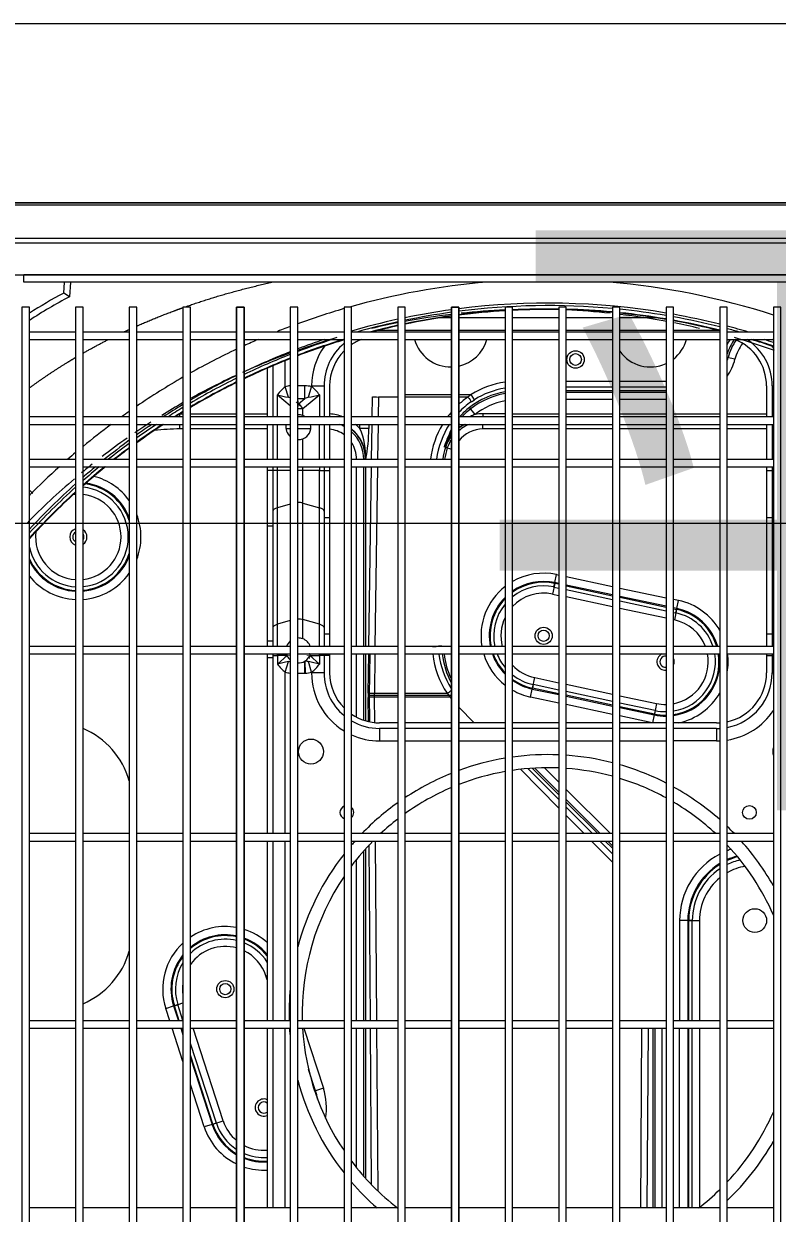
# Model space of a CAD drawing. Header units: millimetres. Extents: x 147592 to 201688, y -27981 to 8299.
# Drawn here: x 174690.2 to 174991.8, y -586.5 to -110 of the extents above; entities that cross this region are included whole.
import ezdxf

# ---------------------------------------------------------------- set-up
doc = ezdxf.new("R2010")
doc.units = ezdxf.units.MM
for name, color, linetype, lineweight in [('A-DETL-____-WIDE', 7, 'Continuous', 80), ('G-____-____-TEXT', 7, 'Continuous', 5), ('G-XREF-____-OTLN', 7, 'Continuous', 5), ('M-EQPM-____-OTLN', 7, 'Continuous', 5), ('S-FNDN-____-OTLN', 7, 'Continuous', 5)]:
    doc.layers.add(name, color=color, linetype=linetype, lineweight=lineweight)
doc.styles.add('黑体_2', font='', dxfattribs={"height": 200})
doc.styles.get('黑体_2').set_extended_font_data('SimHei')

# ---------------------------------------------------------------- blocks, each defined once
blk = doc.blocks.new('YXQH_AR_B9-20_rvt-1-二层给排水_消防平面图')
at = {"layer": 'G-____-____-TEXT', "color": 251, "true_color": 0x515151, "insert": (174866.51, -203.56), "char_height": 200, "width": 737.5525, "attachment_point": 1, "style": '黑体_2'}
blk.add_mtext('平台', dxfattribs=at)
blk = doc.blocks.new('YXQH_ST_B9-20_rvt-1-二层给排水_消防平面图')
at = {"layer": 'S-FNDN-____-OTLN', "color": 251, "lineweight": 18, "true_color": 0x515151}
for p, q in [((176200.01, -110), (174400.01, -110)), ((174400.01, -310), (176200.01, -310))]:
    blk.add_line(p, q, dxfattribs=at)
blk = doc.blocks.new('RUXYQ18BA - top_dwg-V211-二层给排水_消防平面图')
at = {"layer": 'A-DETL-____-WIDE'}
for start, end in [(204.4793, 206.0117), (333.9883, 335.5207)]:
    blk.add_arc((393.47, 75.87), 5, start, end, dxfattribs=at)
blk.add_ellipse((393.47, 172.76), major_axis=(1.75, 2.12), ratio=0.536964, start_param=0.993968, end_param=1.11397, dxfattribs=at)
at = {"layer": 'G-XREF-____-OTLN'}
for p, q in [((693.35, 223.41), (283.51, 223.41)), ((304.25, 203.41), (285.76, 203.41)), ((285.76, 200.42), (304.25, 200.42)), ((325.75, 203.41), (307.25, 203.41)), ((307.25, 200.42), (325.75, 200.42)), ((347.24, 203.41), (328.74, 203.41)), ((328.74, 200.42), (347.24, 200.42)), ((368.73, 203.41), (350.24, 203.41)), ((350.24, 200.42), (368.73, 200.42)), ((390.22, 203.41), (371.73, 203.41)), ((371.73, 200.42), (390.22, 200.42)), ((411.71, 203.41), (393.22, 203.41)), ((393.22, 200.42), (411.71, 200.42)), ((433.2, 203.41), (414.71, 203.41)), ((414.71, 200.42), (433.2, 200.42)), ((433.2, 204.07), (425.96, 204.07)), ((454.69, 204.07), (436.2, 204.07)), ((454.69, 203.41), (436.2, 203.41)), ((436.2, 200.42), (454.69, 200.42)), ((476.19, 204.07), (457.69, 204.07)), ((476.19, 203.41), (457.69, 203.41)), ((457.69, 200.42), (476.19, 200.42)), ((497.68, 204.07), (479.18, 204.07)), ((497.68, 203.41), (479.18, 203.41)), ((479.18, 200.42), (497.68, 200.42)), ((519.17, 204.07), (500.68, 204.07)), ((519.17, 203.41), (500.68, 203.41)), ((500.68, 200.42), (519.17, 200.42)), ((540.66, 204.07), (522.17, 204.07)), ((540.66, 203.41), (522.17, 203.41)), ((522.17, 200.42), (540.66, 200.42)), ((560.9, 204.07), (543.66, 204.07)), ((562.15, 203.41), (543.66, 203.41)), ((543.66, 200.42), (562.15, 200.42)), ((583.64, 203.41), (565.15, 203.41)), ((565.15, 200.42), (583.64, 200.42)), ((380.97, 188.93), (380.97, 169.43)), ((383.22, 189.9), (383.22, 169.43)), ((403.71, 181.83), (403.71, 169.43)), ((405.96, 181.83), (405.96, 169.43)), ((580.89, 181.83), (580.89, 169.43)), ((583.14, 181.83), (583.14, 169.43)), ((519.17, 179.22), (500.68, 179.22)), ((540.66, 179.22), (522.17, 179.22)), ((304.25, 169.43), (285.76, 169.43)), ((325.75, 169.43), (307.25, 169.43)), ((347.24, 169.43), (328.74, 169.43)), ((368.73, 169.43), (350.24, 169.43)), ((390.22, 169.43), (371.73, 169.43)), ((411.71, 169.43), (393.22, 169.43)), ((433.2, 169.43), (414.71, 169.43)), ((454.69, 169.43), (436.2, 169.43)), ((476.19, 169.43), (457.69, 169.43)), ((497.68, 169.43), (479.18, 169.43)), ((519.17, 169.43), (500.68, 169.43)), ((540.66, 169.43), (522.17, 169.43)), ((562.15, 169.43), (543.66, 169.43)), ((583.64, 169.43), (565.15, 169.43)), ((285.76, 166.43), (304.25, 166.43)), ((307.25, 166.43), (325.75, 166.43)), ((328.74, 166.43), (347.24, 166.43)), ((350.24, 166.43), (368.73, 166.43)), ((371.73, 166.43), (390.22, 166.43)), ((380.97, 166.43), (380.97, 152.43)), ((383.22, 166.43), (383.22, 152.43)), ((393.22, 166.43), (411.71, 166.43)), ((403.71, 166.43), (403.71, 152.43)), ((405.96, 166.43), (405.96, 152.43)), ((414.71, 166.43), (433.2, 166.43)), ((436.2, 166.43), (454.69, 166.43)), ((457.69, 166.43), (476.19, 166.43)), ((479.18, 166.43), (497.68, 166.43)), ((500.68, 166.43), (519.17, 166.43)), ((522.17, 166.43), (540.66, 166.43)), ((543.66, 166.43), (562.15, 166.43)), ((565.15, 166.43), (583.64, 166.43)), ((580.89, 166.43), (580.89, 152.43)), ((583.14, 166.43), (583.14, 152.43)), ((304.25, 152.43), (285.76, 152.43)), ((285.76, 149.44), (304.25, 149.44)), ((325.75, 152.43), (307.25, 152.43)), ((307.25, 149.44), (325.75, 149.44)), ((347.24, 152.43), (328.74, 152.43)), ((328.74, 149.44), (347.24, 149.44)), ((368.73, 152.43), (350.24, 152.43)), ((350.24, 149.44), (368.73, 149.44)), ((390.22, 152.43), (371.73, 152.43)), ((371.73, 149.44), (390.22, 149.44)), ((411.71, 152.43), (393.22, 152.43)), ((393.22, 149.44), (411.71, 149.44)), ((433.2, 152.43), (414.71, 152.43)), ((414.71, 149.44), (433.2, 149.44)), ((419.59, 152.43), (419.59, 152.44)), ((419.59, 77.46), (419.59, 149.44)), ((454.69, 152.43), (436.2, 152.43)), ((436.2, 149.44), (454.69, 149.44)), ((476.19, 152.43), (457.69, 152.43)), ((457.69, 149.44), (476.19, 149.44)), ((497.68, 152.43), (479.18, 152.43)), ((479.18, 149.44), (497.68, 149.44)), ((519.17, 152.43), (500.68, 152.43)), ((500.68, 149.44), (519.17, 149.44)), ((540.66, 152.43), (522.17, 152.43)), ((522.17, 149.44), (540.66, 149.44)), ((562.15, 152.43), (543.66, 152.43)), ((543.66, 149.44), (562.15, 149.44)), ((583.64, 152.43), (565.15, 152.43)), ((565.15, 149.44), (583.64, 149.44)), ((495.78, 101.29), (497.68, 100.89)), ((500.68, 100.25), (519.17, 96.32)), ((522.17, 95.69), (540.66, 91.75)), ((543.66, 91.12), (544.59, 90.92)), ((304.25, 77.46), (285.76, 77.46)), ((325.75, 77.46), (307.25, 77.46)), ((347.24, 77.46), (328.74, 77.46)), ((368.73, 77.46), (350.24, 77.46)), ((390.22, 77.46), (371.73, 77.46)), ((411.71, 77.46), (393.22, 77.46)), ((433.2, 77.46), (414.71, 77.46)), ((454.69, 77.46), (436.2, 77.46)), ((476.19, 77.46), (457.69, 77.46)), ((497.68, 77.46), (479.18, 77.46)), ((519.17, 77.46), (500.68, 77.46)), ((540.66, 77.46), (522.17, 77.46)), ((562.15, 77.46), (543.66, 77.46)), ((583.64, 77.46), (565.15, 77.46)), ((285.76, 74.47), (304.25, 74.47)), ((307.25, 74.47), (325.75, 74.47)), ((328.74, 74.47), (347.24, 74.47)), ((350.24, 74.47), (368.73, 74.47)), ((371.73, 74.47), (390.22, 74.47)), ((393.22, 74.47), (411.71, 74.47)), ((414.71, 74.47), (433.2, 74.47)), ((419.59, 47.92), (419.59, 74.47)), ((421.93, 57.93), (422.16, 74.47)), ((436.2, 74.47), (454.69, 74.47)), ((457.69, 74.47), (476.19, 74.47)), ((479.18, 74.47), (497.68, 74.47)), ((500.68, 74.47), (519.17, 74.47)), ((522.17, 74.47), (540.66, 74.47)), ((543.66, 74.47), (562.15, 74.47)), ((565.15, 74.47), (583.64, 74.47)), ((497.68, 60.01), (487.47, 62.18)), ((436.2, 57.93), (454.69, 57.93)), ((519.17, 55.45), (500.68, 59.38)), ((536.28, 51.81), (522.17, 54.81)), ((433.2, 46.88), (425.96, 46.88)), ((433.2, 44.63), (425.96, 44.63)), ((454.69, 46.88), (436.2, 46.88)), ((454.69, 44.63), (436.2, 44.63)), ((476.19, 46.88), (457.69, 46.88)), ((476.19, 44.63), (457.69, 44.63)), ((497.68, 46.88), (479.18, 46.88)), ((497.68, 44.63), (479.18, 44.63)), ((519.17, 46.88), (500.68, 46.88)), ((519.17, 44.63), (500.68, 44.63)), ((540.66, 46.88), (522.17, 46.88)), ((540.66, 44.63), (522.17, 44.63)), ((560.9, 46.88), (543.66, 46.88)), ((560.9, 44.63), (543.66, 44.63)), ((488.08, 28.74), (497.68, 19.14)), ((500.68, 16.14), (514.32, 2.49)), ((304.25, 2.49), (285.76, 2.49)), ((325.75, 2.49), (307.25, 2.49)), ((347.24, 2.49), (328.74, 2.49)), ((368.73, 2.49), (350.24, 2.49)), ((390.22, 2.49), (371.73, 2.49)), ((411.71, 2.49), (393.22, 2.49)), ((433.2, 2.49), (414.71, 2.49)), ((454.69, 2.49), (436.2, 2.49)), ((476.19, 2.49), (457.69, 2.49)), ((497.68, 2.49), (479.18, 2.49)), ((519.17, 2.49), (500.68, 2.49)), ((540.66, 2.49), (522.17, 2.49)), ((562.15, 2.49), (543.66, 2.49)), ((583.64, 2.49), (565.15, 2.49)), ((285.76, -0.5), (304.25, -0.5)), ((307.25, -0.5), (325.75, -0.5)), ((328.74, -0.5), (347.24, -0.5)), ((350.24, -0.5), (368.73, -0.5)), ((371.73, -0.5), (390.22, -0.5)), ((380.97, -0.5), (380.97, -72.48)), ((383.22, -0.5), (383.22, -72.48)), ((393.22, -0.5), (411.71, -0.5)), ((414.71, -0.5), (433.2, -0.5)), ((419.59, -72.48), (419.59, -4.44)), ((436.2, -0.5), (454.69, -0.5)), ((457.69, -0.5), (476.19, -0.5)), ((479.18, -0.5), (497.68, -0.5)), ((500.68, -0.5), (519.17, -0.5)), ((517.32, -0.5), (519.17, -2.35)), ((522.17, -0.5), (540.66, -0.5)), ((543.66, -0.5), (562.15, -0.5)), ((565.15, -0.5), (583.64, -0.5)), ((551.16, -72.48), (551.16, -32.33)), ((347.24, -72.31), (345.18, -65.97)), ((304.25, -72.48), (285.76, -72.48)), ((285.76, -75.47), (304.25, -75.47)), ((325.75, -72.48), (307.25, -72.48)), ((307.25, -75.47), (325.75, -75.47)), ((347.24, -72.48), (328.74, -72.48)), ((328.74, -75.47), (347.24, -75.47)), ((368.73, -72.48), (350.24, -72.48)), ((350.24, -75.47), (368.73, -75.47)), ((390.22, -72.48), (371.73, -72.48)), ((371.73, -75.47), (390.22, -75.47)), ((380.97, -75.47), (380.97, -147.45)), ((383.22, -75.47), (383.22, -147.45)), ((411.71, -72.48), (393.22, -72.48)), ((393.22, -75.47), (411.71, -75.47)), ((433.2, -72.48), (414.71, -72.48)), ((414.71, -75.47), (433.2, -75.47)), ((419.59, -134.71), (419.59, -75.47)), ((454.69, -72.48), (436.2, -72.48)), ((436.2, -75.47), (454.69, -75.47)), ((476.19, -72.48), (457.69, -72.48)), ((457.69, -75.47), (476.19, -75.47)), ((497.68, -72.48), (479.18, -72.48)), ((479.18, -75.47), (497.68, -75.47)), ((519.17, -72.48), (500.68, -72.48)), ((500.68, -75.47), (519.17, -75.47)), ((540.66, -72.48), (522.17, -72.48)), ((522.17, -75.47), (540.66, -75.47)), ((536.16, -75.47), (536.16, -147.45)), ((562.15, -72.48), (543.66, -72.48)), ((543.66, -75.47), (562.15, -75.47)), ((551.16, -147.45), (551.16, -75.47)), ((583.64, -72.48), (565.15, -72.48)), ((565.15, -75.47), (583.64, -75.47)), ((360.6, -113.43), (350.24, -81.54)), ((304.25, -147.45), (285.76, -147.45)), ((325.75, -147.45), (307.25, -147.45)), ((347.24, -147.45), (328.74, -147.45)), ((368.73, -147.45), (350.24, -147.45)), ((390.22, -147.45), (371.73, -147.45)), ((411.71, -147.45), (393.22, -147.45)), ((433.2, -147.45), (414.71, -147.45)), ((454.69, -147.45), (436.2, -147.45)), ((476.19, -147.45), (457.69, -147.45)), ((497.68, -147.45), (479.18, -147.45)), ((519.17, -147.45), (500.68, -147.45)), ((540.66, -147.45), (522.17, -147.45)), ((562.15, -147.45), (543.66, -147.45)), ((583.64, -147.45), (565.15, -147.45))]:
    blk.add_line(p, q, dxfattribs=at)
at = {"layer": 'G-XREF-____-OTLN', "color": 251, "true_color": 0x666666}
for p, q in [((454.69, 209.07), (450.04, 209.07)), ((476.19, 209.07), (457.69, 209.07)), ((497.68, 209.07), (479.18, 209.07)), ((519.17, 209.07), (500.68, 209.07)), ((536.91, 209.07), (522.17, 209.07)), ((425.96, 204.21), (425.96, 204.07)), ((560.9, 204.23), (560.9, 204.07)), ((583.64, 200.27), (583.21, 200.42)), ((500.68, 183.81), (519.17, 183.81)), ((519.17, 181.4), (500.68, 181.4)), ((522.17, 183.81), (540.66, 183.81)), ((540.66, 181.4), (522.17, 181.4)), ((583.14, 181.83), (583.64, 181.83)), ((393.22, 176.77), (395.98, 176.77)), ((423, 169.43), (423.11, 177.52)), ((436.2, 178.37), (454.69, 178.37)), ((454.69, 177.39), (436.2, 177.39)), ((457.69, 178.37), (462.62, 178.37)), ((500.68, 179.95), (519.17, 179.95)), ((519.17, 176.38), (500.68, 176.38)), ((522.17, 179.95), (540.66, 179.95)), ((540.66, 176.38), (522.17, 176.38)), ((395.22, 170.01), (395.22, 172.76)), ((464.19, 170.41), (462, 173.24)), ((350.24, 170.69), (368.73, 170.69)), ((371.73, 170.69), (380.97, 170.69)), ((479.18, 170.69), (497.68, 170.69)), ((500.68, 170.69), (519.17, 170.69)), ((522.17, 170.69), (540.66, 170.69)), ((543.66, 170.69), (562.15, 170.69)), ((565.15, 170.69), (580.89, 170.69)), ((368.73, 164.59), (350.24, 164.59)), ((380.97, 164.59), (371.73, 164.59)), ((385.04, 152.43), (385.04, 166.43)), ((390.22, 164.59), (388.53, 164.59)), ((398.41, 164.59), (393.22, 164.59)), ((401.9, 152.43), (401.9, 166.43)), ((422.76, 152.43), (422.95, 166.43)), ((425.37, 166.43), (425.17, 152.43)), ((497.68, 164.59), (479.18, 164.59)), ((519.17, 164.59), (500.68, 164.59)), ((540.66, 164.59), (522.17, 164.59)), ((562.15, 164.59), (543.66, 164.59)), ((580.89, 164.59), (565.15, 164.59)), ((395.22, 152.43), (395.22, 160.65)), ((453.05, 156.99), (451.78, 157.39)), ((416.76, 77.46), (416.76, 149.44)), ((420.33, 149.44), (420.33, 77.46)), ((421.7, 77.46), (422.71, 149.44)), ((425.13, 149.44), (424.12, 77.46)), ((401.9, 86.34), (401.9, 133.04)), ((405.96, 129.06), (403.71, 129.06)), ((583.14, 129.06), (580.89, 129.06)), ((383.22, 125.63), (380.97, 125.63)), ((500.68, 105.45), (519.17, 101.51)), ((519.17, 98.15), (500.68, 102.08)), ((500.68, 101.73), (519.17, 97.8)), ((522.17, 100.88), (540.66, 96.95)), ((519.17, 93.37), (500.68, 97.3)), ((540.66, 93.58), (522.17, 97.51)), ((522.17, 97.16), (540.66, 93.23)), ((540.66, 88.8), (522.17, 92.73)), ((385.04, 77.46), (385.04, 86.34)), ((395.22, 80.55), (395.22, 88.23)), ((405.96, 82.37), (403.71, 82.37)), ((583.14, 82.37), (580.89, 82.37)), ((380.97, 79.77), (383.22, 79.77)), ((383.22, 72.91), (380.97, 72.91)), ((416.76, 49.12), (416.76, 74.47)), ((420.33, 74.47), (420.33, 47.69)), ((421.44, 58.83), (421.66, 74.47)), ((393.22, 66.8), (395.98, 66.8)), ((583.14, 66.87), (583.64, 66.87)), ((500.68, 62.33), (519.17, 58.4)), ((519.17, 53.97), (500.68, 57.9)), ((500.68, 57.55), (519.17, 53.62)), ((421.5, 47.38), (421.44, 57.09)), ((463.88, 46.88), (457.69, 53.13)), ((519.17, 50.25), (500.68, 54.18)), ((535.04, 46.88), (522.17, 49.62)), ((436.2, 39.63), (454.69, 39.63)), ((457.69, 39.63), (476.19, 39.63)), ((479.18, 39.63), (497.68, 39.63)), ((500.68, 39.63), (519.17, 39.63)), ((522.17, 39.63), (540.66, 39.63)), ((497.68, 18.1), (487.1, 28.68)), ((491.96, 28.88), (497.68, 23.15)), ((497.68, 12.76), (482.33, 28.26)), ((485.37, 28.56), (497.68, 16.13)), ((500.68, 20.16), (518.34, 2.49)), ((513.28, 2.49), (500.68, 15.1)), ((500.68, 13.1), (511.18, 2.49)), ((507.84, 2.49), (500.68, 9.73)), ((388.22, -72.48), (388.22, -0.5)), ((420.33, -3.61), (420.33, -72.48)), ((422.31, -72.48), (421.83, -1.98)), ((424.24, -0.5), (424.73, -72.48)), ((519.17, -8.94), (510.81, -0.5)), ((514.15, -0.5), (519.17, -5.57)), ((519.17, -3.39), (516.28, -0.5)), ((416.76, -72.48), (416.76, -7.8)), ((549.37, -32.33), (549.37, -72.48)), ((347.24, -88.75), (342.92, -75.47)), ((346.38, -75.47), (347.24, -78.1)), ((347.24, -76.98), (346.75, -75.47)), ((350.24, -72.2), (350.32, -72.48)), ((388.22, -147.45), (388.22, -75.47)), ((416.76, -131.34), (416.76, -75.47)), ((420.33, -75.47), (420.33, -135.53)), ((422.75, -138.13), (422.33, -75.47)), ((424.75, -75.47), (425.19, -140.55)), ((530.52, -147.45), (531.01, -75.47)), ((533.42, -75.47), (532.94, -147.45)), ((535.43, -147.45), (535.43, -75.47)), ((539, -75.47), (539, -147.45)), ((546.08, -147.45), (546.08, -75.47)), ((549.37, -75.47), (549.37, -147.45)), ((549.71, -147.45), (549.71, -75.47)), ((554.04, -75.47), (554.04, -147.17)), ((400.32, -100.52), (397.56, -92)), ((400, -100.63), (399.51, -99.12))]:
    blk.add_line(p, q, dxfattribs=at)
at = {"layer": 'G-XREF-____-OTLN', "flags": 128}
for points in [[(183.55, 255.19), (243.11, 255.19), (262.78, 255.19), (267.56, 255.19), (1319.06, 255.19), (1323.84, 255.19), (1343.51, 255.19), (1403.06, 255.19)], [(302.27, 223.41), (301.77, 217.51), (299.48, 219.03), (299.86, 223.41)], [(380.97, 149.44), (380.97, 147.91), (380.97, 125.63), (380.97, 79.77), (380.97, 77.46)], [(383.22, 149.44), (383.22, 147.91), (383.22, 125.63), (383.22, 79.77), (383.22, 77.46)], [(403.71, 149.44), (403.71, 147.91), (403.71, 129.06), (403.71, 82.37), (403.71, 77.46)], [(405.96, 149.44), (405.96, 147.91), (405.96, 129.06), (405.96, 82.37), (405.96, 77.46)], [(580.89, 149.44), (580.89, 147.91), (580.89, 129.06), (580.89, 82.37), (580.89, 77.46)], [(583.14, 149.44), (583.14, 147.91), (583.14, 129.06), (583.14, 82.37), (583.14, 77.46)], [(380.97, 74.47), (380.97, 72.91), (380.97, 2.49)], [(383.22, 74.47), (383.22, 72.91), (383.22, 2.49)], [(396.1, 71.62), (395.98, 71.55), (396.34, 71.78)], [(403.71, 74.47), (403.71, 73.8), (403.71, 66.87)], [(405.96, 74.47), (405.96, 73.8), (405.96, 66.87)], [(580.89, 74.47), (580.89, 73.8), (580.89, 66.87)], [(583.14, 74.47), (583.14, 73.8), (583.14, 66.87)], [(422, 47.28), (421.93, 57.93), (433.2, 57.93)]]:
    blk.add_lwpolyline(points, dxfattribs=at)
at = {"layer": 'G-XREF-____-OTLN', "color": 251, "true_color": 0x666666, "flags": 128}
for points in [[(267.56, 241.08), (1319.06, 241.08), (1319.06, 254.32), (1319.06, 255.19)], [(1319.06, 241.08), (1319.06, 238.96), (267.56, 238.96), (267.56, 241.08), (267.56, 254.32), (1319.06, 254.32)], [(283.51, 223.41), (283.51, 226.41), (693.35, 226.41), (693.35, 223.41)], [(389.46, 177.29), (388.22, 181.54), (388.22, 191.98)], [(568.24, 192.5), (565.15, 193.29), (565.49, 193.21)], [(393.22, 174.91), (393.47, 174.7), (395.98, 176.77), (395.98, 181.9), (393.22, 181.9)], [(397.48, 177.29), (398.72, 181.54), (398.72, 181.83), (403.71, 181.83)], [(385.04, 169.43), (385.04, 178.27), (390.22, 174)], [(393.22, 172.76), (395.22, 172.76), (401.9, 178.27), (401.9, 169.43)], [(433.2, 177.39), (425.52, 177.39), (425.41, 169.43)], [(462.69, 175.53), (463.9, 176.32), (462.62, 178.37), (461.33, 177.39), (457.69, 177.39)], [(346.04, 169.43), (346.04, 170.69), (347.24, 170.69)], [(476.19, 170.69), (467.34, 170.69), (467.34, 169.43)], [(347.24, 164.59), (346.04, 164.59), (346.04, 166.43)], [(421.67, 166.43), (421.67, 164.73), (418.09, 164.73), (418.09, 166.43)], [(476.19, 164.59), (467.34, 164.59), (467.34, 166.43)], [(452.35, 157.21), (452.25, 157.24), (454.69, 156.46)], [(390.22, 134.51), (385.04, 133.04), (385.04, 147.91), (383.22, 147.91), (380.97, 147.91)], [(390.22, 147.91), (385.04, 147.91), (385.04, 149.44)], [(401.9, 149.44), (401.9, 147.91), (395.22, 147.91), (393.22, 147.91)], [(401.9, 77.46), (401.9, 86.34), (395.22, 88.23), (395.22, 134.93), (395.22, 147.91), (395.22, 149.44)], [(395.22, 134.93), (401.9, 133.04), (401.9, 147.91), (403.71, 147.91), (405.96, 147.91)], [(416.76, 152.43), (416.76, 152.44), (420.33, 152.44)], [(420.33, 152.44), (420.44, 152.44), (419.59, 152.44)], [(580.89, 147.91), (583.14, 147.91), (583.64, 147.91)], [(390.22, 87.81), (385.04, 86.34), (385.04, 133.04)], [(495.78, 101.29), (496.15, 103.04), (496.84, 106.26), (497.68, 106.08)], [(497.68, 102.37), (496.08, 102.7), (495.18, 98.47), (497.68, 97.94)], [(497.68, 102.72), (496.15, 103.04), (496.08, 102.7)], [(544.59, 90.92), (544.96, 92.67), (545.65, 95.89), (543.66, 96.31)], [(544.89, 92.33), (544.96, 92.67), (543.66, 92.95)], [(543.66, 92.59), (544.89, 92.33), (543.99, 88.1), (543.66, 88.17)], [(450.91, 77.6), (449.53, 77.6), (451.64, 77.6)], [(383.22, 73.8), (385.04, 73.8), (385.04, 70.43), (388.92, 73.8), (385.04, 73.8), (385.04, 74.47)], [(405.96, 73.8), (403.71, 73.8), (401.9, 73.8), (401.9, 70.43), (398.02, 73.8), (401.9, 73.8), (401.9, 74.47)], [(424.08, 74.47), (423.86, 58.7), (433.2, 58.7)], [(580.89, 73.8), (583.14, 73.8), (583.64, 73.8)], [(388.22, 2.49), (388.22, 67.16), (389.46, 71.41)], [(403.71, 66.87), (398.72, 66.87), (398.72, 67.16), (397.48, 71.41)], [(487.47, 62.18), (487.17, 60.77), (488.07, 65.01), (497.68, 62.96)], [(436.2, 58.7), (452.98, 58.7), (454.21, 57.15), (436.2, 57.15)], [(497.68, 54.82), (486.41, 57.22), (487.1, 60.43), (497.68, 58.18)], [(497.68, 58.54), (487.17, 60.77), (487.1, 60.43)], [(522.17, 57.76), (536.88, 54.63), (535.98, 50.4), (522.17, 53.33)], [(433.2, 57.15), (423.85, 57.15), (423.92, 46.98)], [(522.17, 52.98), (535.9, 50.06), (535.98, 50.4)], [(536.28, 51.81), (535.9, 50.06), (535.22, 46.84)], [(425.96, 44.63), (425.96, 39.63), (433.2, 39.63)], [(560.9, 44.63), (560.9, 39.63), (543.66, 39.63)], [(549.71, -72.48), (549.71, -32.33), (549.37, -32.33), (546.08, -32.33), (546.08, -72.48)], [(551.16, -32.33), (549.71, -32.33), (554.04, -32.33), (554.04, -72.48)], [(380.97, -56.09), (380.46, -54.51), (380.97, -54.34)], [(341.95, -72.48), (340.35, -67.54), (343.48, -66.52), (345.41, -72.48)], [(345.77, -72.48), (343.8, -66.42), (343.48, -66.52)], [(345.18, -65.97), (343.8, -66.42), (347.24, -65.3)], [(360.6, -113.43), (359.22, -113.87), (363.34, -112.53), (351.3, -75.47)], [(395.65, -75.47), (403.45, -99.5), (400.32, -100.52), (399.99, -100.63)], [(358.89, -113.98), (359.22, -113.87), (350.24, -86.21)], [(350.24, -87.33), (358.89, -113.98), (355.77, -115), (350.24, -97.98)]]:
    blk.add_lwpolyline(points, dxfattribs=at)
at = {"layer": 'G-XREF-____-OTLN', "flags": 128}
for points in [[(282.76, -361.36), (285.76, -361.36), (285.76, 213.41), (282.76, 213.41)], [(304.25, -361.36), (307.25, -361.36), (307.25, 213.41), (304.25, 213.41)], [(325.75, -361.36), (328.74, -361.36), (328.74, 213.41), (325.75, 213.41)], [(347.24, -361.36), (350.24, -361.36), (350.24, 213.41), (347.24, 213.41)], [(368.73, 213.41), (371.73, 213.41), (371.73, -361.36), (368.73, -361.36)], [(390.22, -361.36), (393.22, -361.36), (393.22, 213.41), (390.22, 213.41)], [(411.71, -361.36), (414.71, -361.36), (414.71, 213.41), (411.71, 213.41)], [(433.2, -361.36), (436.2, -361.36), (436.2, 213.41), (433.2, 213.41)], [(454.69, 213.41), (457.69, 213.41), (457.69, -361.36), (454.69, -361.36)], [(476.19, -361.36), (479.18, -361.36), (479.18, 213.41), (476.19, 213.41)], [(500.68, -361.36), (500.68, 213.41), (497.68, 213.41), (497.68, -361.36)], [(522.17, -361.36), (522.17, 213.41), (519.17, 213.41), (519.17, -361.36)], [(543.66, -361.36), (543.66, 213.41), (540.66, 213.41), (540.66, -361.36)], [(565.15, -361.36), (565.15, 213.41), (562.15, 213.41), (562.15, -361.36)], [(586.64, -361.36), (586.64, 213.41), (583.64, 213.41), (583.64, -361.36)]]:
    blk.add_lwpolyline(points, close=True, dxfattribs=at)
at = {"layer": 'G-XREF-____-OTLN', "color": 251, "true_color": 0x666666, "flags": 128}
blk.add_lwpolyline([(396.18, 66.8), (395.98, 66.8), (395.98, 71.55)], close=True, dxfattribs=at)
at = {"layer": 'G-XREF-____-OTLN'}
for centre, radius in [((504.42, 192.42), 3.5), ((504.42, 192.42), 3.5), ((504.42, 192.42), 2.35), ((491.63, 81.74), 2.25), ((398.47, 35.38), 5), ((574.01, 11), 2.75), ((576.15, -32.33), 4.75), ((576.15, -32.33), 4.75), ((364.19, -59.79), 2.25)]:
    blk.add_circle(centre, radius, dxfattribs=at)
at = {"layer": 'G-XREF-____-OTLN', "color": 251, "true_color": 0x666666}
for centre in [(491.63, 81.74), (364.19, -59.79)]:
    blk.add_circle(centre, 3.45, dxfattribs=at)
at = {"layer": 'G-XREF-____-OTLN'}
for centre, radius, start, end in [((493.47, -68.44), 292.88, 94.8137, 105.7736), ((493.47, -68.44), 292.88, 72.0691, 85.1863), ((385.02, 58.12), 182.23, 117.9932, 123.001), ((385.02, 58.24), 179.72, 117.5957, 123.5234), ((493.47, -68.44), 292.88, 106.2101, 110.0171), ((493.47, -68.44), 281.09, 97.9298, 101.7563), ((493.47, -68.44), 280.89, 97.9355, 101.7648), ((493.47, -68.44), 281.09, 93.526, 97.3131), ((493.47, -68.44), 280.89, 93.5285, 97.3183), ((493.47, -68.44), 281.09, 89.143, 92.9138), ((493.47, -68.44), 280.89, 89.1424, 92.9158), ((493.47, -68.44), 281.09, 84.755, 88.5316), ((493.47, -68.44), 280.89, 84.7513, 88.5306), ((493.47, -68.44), 281.09, 80.3358, 84.1409), ((493.47, -68.44), 280.89, 80.3289, 84.1367), ((493.47, -68.44), 292.88, 110.6428, 111.842), ((493.47, -68.44), 281.09, 102.3814, 104.723), ((493.47, -68.44), 280.89, 102.3903, 104.567), ((493.47, -68.44), 281.09, 75.8577, 79.7152), ((493.47, -68.44), 280.89, 75.8474, 79.7078), ((493.47, -68.44), 292.88, 113.3682, 114.5621), ((493.47, -68.44), 281.09, 106.9623, 110.8956), ((493.47, -68.44), 280.89, 106.9228, 110.9111), ((425.96, 181.83), 19.99, 111.5893, 124.2289), ((425.96, 181.83), 22.24, 90, 91.5463), ((454.44, 204.42), 14.99, 195.4783, 270.955), ((454.44, 204.42), 14.99, 195.4783, 270.955), ((454.44, 204.42), 14.99, 282.5133, 344.5217), ((454.44, 204.42), 14.99, 282.5133, 344.5217), ((534.41, 204.42), 14.99, 308.0731, 344.5217), ((534.41, 204.42), 14.99, 308.0731, 344.5217), ((560.9, 181.83), 22.24, 88.1957, 90), ((586.14, 187.87), 21.33, 143.9877, 165.5225), ((560.9, 181.83), 19.99, 0, 68.4107), ((560.9, 181.83), 22.24, 360, 56.7009), ((493.47, -68.44), 280.89, 71.2755, 73.172), ((493.47, -68.44), 281.09, 71.2893, 73.0377), ((493.47, -68.44), 292.88, 115.2088, 119.2787), ((425.96, 181.83), 22.24, 129.8253, 180), ((425.96, 181.83), 19.99, 135.4387, 180), ((534.41, 204.42), 14.99, 215.2475, 294.6243), ((534.41, 204.42), 14.99, 215.2475, 294.6243), ((493.47, -68.44), 281.09, 111.5513, 115.666), ((493.47, -68.44), 280.89, 111.5674, 115.6856), ((547.43, 197.87), 18.65, 341.8306, 345.5225), ((493.47, -68.44), 292.88, 119.9535, 124.2245), ((493.47, -68.44), 281.09, 116.3461, 120.636), ((493.47, -68.44), 280.89, 116.3663, 120.6601), ((481.63, 147.89), 31.33, 100.0077, 136.5654), ((493.47, -68.44), 292.88, 124.9371, 125.6913), ((493.47, -68.44), 281.09, 121.3491, 122.1933), ((493.47, -68.44), 280.89, 121.3739, 122.1285), ((393.47, 165.33), 5, 69.5077, 92.8738), ((393.47, 165.33), 5, 55.0229, 69.5077), ((493.47, -68.44), 292.88, 126.6849, 129.4806), ((493.47, -68.44), 280.89, 123.261, 125.906), ((493.47, -68.44), 281.09, 123.323, 125.8765), ((393.47, 165.33), 5, 167.3273, 229.4584), ((393.47, 165.33), 5, 290.4923, 12.6727), ((404.6, 152.44), 14.99, 61.6846, 68.9277), ((404.6, 152.44), 14.99, 0, 47.5983), ((481.63, 147.89), 31.33, 149.2952, 162.3421), ((467.34, 152.44), 16.33, 140.7476, 162.3421), ((467.34, 152.44), 14.99, 111.0723, 130.0555), ((393.47, 165.33), 5, 267.0825, 290.4923), ((467.34, 152.44), 14.99, 147.5148, 162.3421), ((493.47, -68.44), 292.88, 130.2448, 131.0487), ((493.47, -68.44), 281.09, 126.6345, 128.2053), ((493.47, -68.44), 280.89, 126.6649, 128.1534), ((481.63, 147.89), 29.99, 162.3421, 171.2824), ((493.47, -68.44), 292.88, 131.9342, 135.1695), ((493.47, -68.44), 280.89, 129.133, 131.5268), ((493.47, -68.44), 281.09, 129.1831, 131.4907), ((493.47, -68.44), 281.09, 132.312, 137.6426), ((493.47, -68.44), 280.89, 132.3491, 137.6873), ((305.34, 121.33), 19.99, 0, 84.5028), ((305.34, 121.34), 2.25, 118.8782, 241.1218), ((305.34, 121.34), 2.25, 0, 31.7465), ((305.34, 121.34), 2.25, 328.2535, 0), ((305.34, 121.33), 19.99, 275.4972, 0), ((305.34, 121.33), 19.99, 191.7055, 266.8928), ((491.63, 81.74), 19.99, 78, 128.4851), ((491.63, 81.74), 19.99, 140.5619, 192.3421), ((540.43, 71.36), 19.99, 17.7687, 78), ((393.47, 75.87), 5, 130.5598, 161.0524), ((393.47, 75.87), 5, 69.5077, 92.9056), ((393.47, 75.87), 5, 18.8502, 69.5077), ((393.47, 75.87), 5, 196.4559, 204.4793), ((393.47, 75.87), 5, 204.4793, 206.0117), ((393.47, 75.87), 5, 206.0117, 229.4338), ((393.47, 75.87), 5, 267.0933, 300.1251), ((393.47, 75.87), 5, 305.0171, 333.9883), ((393.47, 75.87), 5, 333.9883, 335.5207), ((393.47, 75.87), 5, 335.5207, 343.4442), ((481.63, 77.6), 29.99, 185.9942, 206.0766), ((491.63, 81.74), 19.99, 201.3306, 219.4381), ((540.44, 71.37), 2.25, 84.2779, 275.7221), ((540.43, 71.36), 19.99, 279.285, 8.927), ((425.96, 66.87), 22.24, 180, 230.1747), ((425.96, 66.87), 19.99, 180, 224.5613), ((560.9, 66.87), 22.24, 281.0118, 0), ((560.9, 66.87), 19.99, 282.2689, 0), ((491.63, 81.74), 19.99, 231.5149, 258), ((425.96, 66.87), 19.99, 235.7711, 270), ((425.96, 66.87), 22.24, 239.6276, 270), ((540.43, 71.36), 19.99, 258, 270.65), ((560.9, 66.87), 19.99, 270, 273.5833), ((560.9, 66.87), 22.24, 270, 273.2206), ((588.39, 35.38), 5, 161.8051, 198.1949), ((493.43, -69.57), 98.46, 87.5271, 98.3182), ((493.43, -69.57), 98.46, 74.8456, 85.779), ((493.43, -69.57), 98.46, 100.086, 111.2811), ((493.43, -69.57), 98.46, 61.3345, 73.0296), ((493.43, -69.57), 98.46, 113.1663, 125.5363), ((493.43, -69.57), 98.46, 47.05, 59.326), ((412.85, 11), 2.75, 114.4867, 245.5133), ((412.85, 11), 2.75, 0, 47.435), ((412.85, 11), 2.75, 312.565, 0), ((493.43, -69.57), 98.46, 127.7107, 132.95), ((493.43, -69.57), 98.46, 135.4532, 143.0817), ((493.43, -69.57), 98.46, 23.617, 43.2454), ((576.15, -32.33), 24.99, 103.5547, 116.1039), ((576.15, -32.33), 24.99, 124.0558, 180), ((493.43, -69.57), 98.46, 146.0935, 181.6889), ((364.19, -59.79), 19.99, 76.8786, 134.2656), ((364.19, -59.79), 19.99, 32.9111, 67.8511), ((364.19, -59.79), 19.99, 147.9933, 198), ((493.43, -69.57), 98.46, 183.4358, 213.9065), ((379.61, -107.24), 2.25, 52.7375, 307.2625), ((493.43, -69.57), 98.46, 316.7546, 336.383), ((379.61, -107.25), 19.99, 198, 237.0261), ((379.61, -107.25), 19.99, 246.7804, 273.9131), ((493.43, -69.57), 98.46, 216.9183, 232.2692), ((493.43, -69.57), 98.46, 307.7308, 314.2643), ((574.01, -150.15), 2.75, 79.8641, 100.1359)]:
    blk.add_arc(centre, radius, start, end, dxfattribs=at)
at = {"layer": 'G-XREF-____-OTLN', "color": 251, "true_color": 0x666666}
for centre, radius, start, end in [((493.47, -68.44), 283.44, 80.4168, 97.2521), ((493.47, -68.44), 283.44, 97.8636, 101.6574), ((493.47, -68.44), 282.44, 97.8916, 101.6992), ((493.47, -68.44), 282.44, 84.7802, 97.2779), ((493.47, -68.44), 282.44, 80.3826, 84.169), ((493.47, -68.44), 283.44, 75.9775, 79.8014), ((493.47, -68.44), 283.44, 102.277, 106.1339), ((493.47, -68.44), 282.44, 102.3212, 105.7333), ((493.47, -68.44), 282.44, 75.9268, 79.765), ((493.47, -68.44), 283.44, 73.5647, 75.3518), ((493.47, -68.44), 283.44, 108.4573, 110.7142), ((493.47, -68.44), 282.44, 107.8398, 110.7908), ((493.47, -68.44), 282.44, 74.2667, 75.2988), ((586.14, 187.87), 22.07, 145.3621, 162.0492), ((586.14, 187.87), 23.51, 147.7649, 153.2213), ((493.47, -68.44), 282.44, 71.3822, 72.1602), ((493.47, -68.44), 283.44, 111.3637, 115.4377), ((425.96, 181.83), 27.24, 144.1774, 180), ((586.14, 187.87), 18.49, 143.3883, 165.5225), ((560.9, 181.83), 27.24, 33.3985, 35.9246), ((493.47, -68.44), 282.44, 111.443, 115.5342), ((547.43, 197.87), 21.49, 325.5548, 345.5225), ((493.47, -68.44), 283.44, 116.1109, 120.3548), ((493.47, -68.44), 282.44, 116.2103, 120.4736), ((396.96, 169.83), 14.61, 126.7634, 144.7135), ((389.97, 169.83), 14.61, 35.2865, 53.2366), ((481.63, 147.89), 35.92, 98.7166, 121.9533), ((442.63, 427.54), 255.84, 256.9915, 258.005), ((344.31, 427.54), 255.84, 281.995, 283.0085), ((481.63, 147.89), 32.06, 99.7761, 127.7577), ((481.63, 147.89), 33.51, 99.3499, 121.9533), ((493.47, -68.44), 283.44, 121.0599, 122.9408), ((493.47, -68.44), 282.44, 121.1821, 122.6266), ((481.63, 148.39), 33.1, 124.9181, 136.4931), ((478.2, 152.4), 26.4, 127.8643, 139.6339), ((481.63, 147.89), 28.49, 101.0165, 127.7577), ((404.6, 152.44), 18.25, 68.5796, 85.7129), ((471.55, 151.75), 20.07, 111.5401, 117.3761), ((467.34, 152.44), 18.25, 90, 99.9613), ((493.47, -68.44), 283.44, 124.0394, 125.5334), ((493.47, -68.44), 282.44, 123.7381, 125.6783), ((346.04, 77.47), 87.13, 90, 96.7771), ((404.6, 152.44), 12.16, 54.1927, 83.5559), ((404.6, 152.44), 15.84, 0, 50.3249), ((404.6, 152.44), 15.73, 0, 49.9966), ((404.6, 152.44), 18.25, 42.3168, 50.0509), ((392.13, 153.41), 28.33, 358.0352, 23.5451), ((354.56, 165.24), 67.11, 349.001, 359.5582), ((481.63, 148.39), 33.1, 146.8575, 172.9569), ((478.2, 152.4), 26.4, 153.7808, 169.4295), ((471.55, 151.75), 20.07, 147.4294, 164.1064), ((471.55, 151.75), 20.07, 132.1958, 134.4716), ((467.34, 152.44), 15.73, 117.1832, 127.8413), ((467.34, 152.44), 15.84, 117.9372, 127.5373), ((467.34, 152.44), 12.16, 90, 142.5392), ((493.47, -68.44), 283.44, 126.2818, 128.8054), ((493.47, -68.44), 282.44, 126.4308, 128.5526), ((404.6, 152.44), 12.16, 0, 33.7207), ((467.34, 152.44), 15.84, 142.9998, 162.3421), ((467.34, 152.44), 15.73, 143.527, 162.3421), ((481.63, 147.89), 30.72, 162.3421, 171.4924), ((493.47, -68.44), 283.44, 129.7628, 131.0715), ((493.47, -68.44), 282.44, 129.5185, 131.2485), ((305.34, 121.33), 25.07, 35.5104, 75.5393), ((493.47, -68.44), 283.44, 131.8806, 137.1237), ((493.47, -68.44), 282.44, 132.0627, 137.3425), ((305.34, 121.33), 17.11, 93.6319, 96.6497), ((305.34, 121.33), 17.11, 0, 83.5719), ((305.34, 121.33), 21.43, 17.8082, 82.5906), ((305.34, 121.33), 21.78, 20.4546, 81.7941), ((305.34, 121.33), 25.07, 360, 20.993), ((305.34, 121.34), 3.45, 108.3588, 251.6412), ((305.34, 121.34), 3.45, 0, 56.3169), ((305.34, 121.33), 17.11, 172.852, 266.3681), ((305.34, 121.34), 3.45, 303.6831, 0), ((305.34, 121.33), 17.11, 276.4281, 0), ((305.34, 121.33), 25.07, 339.007, 0), ((305.34, 121.33), 21.43, 275.1261, 342.1918), ((305.34, 121.33), 21.43, 204.0356, 267.1022), ((305.34, 121.33), 21.78, 206.0028, 267.1483), ((305.34, 121.33), 21.78, 275.0444, 339.5454), ((305.34, 121.33), 25.07, 218.6622, 267.5227), ((305.34, 121.33), 25.07, 274.3811, 324.4896), ((491.63, 81.74), 25.07, 78, 119.752), ((491.63, 81.74), 25.07, 128.0145, 189.8139), ((491.63, 81.74), 21.78, 78, 124.8336), ((491.63, 81.74), 21.43, 78, 125.4803), ((491.63, 81.74), 21.78, 135.1434, 191.3143), ((491.63, 81.74), 21.43, 136.0814, 191.4996), ((491.63, 81.74), 17.11, 78, 136.6593), ((540.43, 71.36), 25.07, 29.9708, 78), ((540.43, 71.36), 21.43, 16.537, 78), ((540.43, 71.36), 21.78, 16.2667, 78), ((491.63, 81.74), 17.11, 154.5004, 194.4659), ((540.43, 71.36), 17.11, 20.8949, 78), ((481.64, 78.08), 32.11, 186.485, 212.891), ((481.63, 77.6), 30.72, 185.8504, 208.7493), ((491.63, 81.74), 25.07, 196.8617, 231.9855), ((491.63, 81.74), 21.78, 199.5039, 224.8566), ((491.63, 81.74), 21.43, 199.832, 223.9186), ((540.44, 71.37), 3.45, 116.0632, 273.7283), ((540.43, 71.36), 17.11, 280.8688, 10.4485), ((540.43, 71.36), 21.43, 278.655, 8.3217), ((540.44, 71.37), 3.45, 0, 20.838), ((540.43, 71.36), 21.78, 4.354, 8.1885), ((540.43, 71.36), 25.07, 350.3651, 7.1081), ((442.63, -178.85), 255.84, 101.995, 103.0085), ((396.96, 78.87), 14.61, 215.2865, 233.2366), ((344.31, -178.85), 255.84, 76.9915, 78.005), ((389.97, 78.87), 14.61, 306.7634, 324.7135), ((425.96, 66.87), 27.24, 180, 238.4706), ((491.63, 81.74), 17.11, 223.3407, 258), ((540.44, 71.37), 3.45, 339.162, 0), ((540.43, 71.36), 21.78, 278.5164, 355.646), ((491.63, 81.74), 21.43, 234.5197, 258), ((491.63, 81.74), 21.78, 235.1664, 258), ((491.63, 81.74), 25.07, 240.248, 258), ((540.43, 71.36), 25.07, 282.4235, 330.0292), ((481.63, 77.43), 34.11, 216.4831, 217.8375), ((540.43, 71.36), 17.11, 258, 270.7597), ((540.43, 71.36), 21.78, 258, 270.5966), ((540.43, 71.36), 21.43, 258, 270.6063), ((560.9, 66.87), 27.24, 278.9727, 326.6015), ((294.22, 14.49), 32.83, 16.1681, 66.6032), ((425.96, 66.87), 27.24, 245.6164, 270), ((560.9, 66.87), 27.24, 270, 272.6292), ((493.43, -69.57), 103.71, 87.6523, 97.8945), ((493.43, -69.57), 103.71, 75.6294, 85.9929), ((493.43, -69.57), 103.71, 99.5707, 110.1561), ((493.43, -69.57), 103.71, 62.9079, 73.9123), ((493.43, -69.57), 103.71, 111.9313, 123.4911), ((493.43, -69.57), 103.71, 48.4977, 61.0309), ((493.43, -69.57), 103.71, 125.5014, 135.98), ((493.43, -69.57), 103.71, 44.02, 46.2458), ((493.43, -69.57), 103.71, 138.2413, 139.3793), ((576.15, -32.33), 30.07, 108.3373, 111.4496), ((493.43, -69.57), 103.71, 29.5554, 41.7587), ((493.43, -69.57), 103.71, 141.9945, 165.0753), ((576.15, -32.33), 30.07, 117.7371, 180), ((576.15, -32.33), 26.78, 121.506, 180), ((576.15, -32.33), 26.78, 105.3833, 114.2428), ((576.15, -32.33), 26.43, 105.0434, 114.5812), ((576.15, -32.33), 26.43, 121.9672, 180), ((576.15, -32.33), 22.1, 100.1464, 119.8307), ((576.15, -32.33), 22.1, 129.2795, 180), ((364.19, -59.79), 25.07, 79.5704, 123.8205), ((364.19, -59.79), 21.78, 77.9733, 129.8406), ((364.19, -59.79), 25.07, 47.9753, 72.5039), ((364.19, -59.79), 25.07, 132.5479, 198), ((364.19, -59.79), 21.43, 77.776, 130.6173), ((364.19, -59.79), 17.11, 74.6147, 144.6592), ((364.19, -59.79), 21.78, 39.596, 69.7543), ((364.19, -59.79), 21.43, 38.4634, 69.4125), ((294.22, -35.49), 32.83, 293.3968, 343.8319), ((364.19, -59.79), 21.78, 141.1082, 198), ((364.19, -59.79), 21.43, 142.2703, 198), ((364.19, -59.79), 17.11, 18, 63.8571), ((364.19, -59.79), 17.11, 172.3193, 187.6807), ((493.43, -69.57), 103.71, 174.3727, 181.6034), ((493.43, -69.57), 103.71, 183.2617, 185.6273), ((493.43, -69.57), 103.71, 194.9247, 218.0055), ((379.61, -107.25), 25.07, 350.324, 18), ((379.61, -107.24), 3.45, 66.7421, 293.2579), ((379.61, -107.25), 21.78, 9.0209, 18), ((379.61, -107.25), 21.78, 198, 240.0296), ((379.61, -107.25), 21.43, 198, 239.4944), ((379.61, -107.25), 17.11, 198, 230.501), ((379.61, -107.25), 25.07, 198, 244.278), ((379.61, -107.25), 17.11, 242.5637, 274.5745), ((493.43, -69.57), 103.71, 313.7542, 330.4446), ((379.61, -107.25), 21.43, 248.425, 273.6493), ((379.61, -107.25), 21.78, 248.7847, 273.5912), ((379.61, -107.25), 25.07, 251.676, 273.1195), ((493.43, -69.57), 103.71, 220.6207, 228.6661)]:
    blk.add_arc(centre, radius, start, end, dxfattribs=at)
for centre, major_axis, ratio, start_param, end_param in [((399.52, 167.76), (-14.36, 11.85), 0.536964, 5.763687, 5.933046), ((387.41, 167.76), (14.36, 11.85), 0.536964, 0.350139, 0.576828), ((399.52, 167.76), (-11.36, 9.37), 0.186691, 5.809057, 5.933046), ((387.41, 167.76), (11.36, 9.37), 0.186691, 0.350139, 0.576828), ((425.52, 177.52), (-2.5, 0.04), 0.052331, 0.262167, 1.571531), ((481.63, 148.26), (0, 35.51), 0.999901, 0.608792, 0.739858), ((461.33, 177.52), (-1.43, 2.05), 0.029959, 1.613741, 2.879673), ((393.47, 172.76), (1.75, 2.12), 0.536964, 0.993968, 1.11397), ((393.47, 172.76), (-1.75, 2.12), 0.536964, 4.295249, 5.289217), ((481.63, 148.26), (0, 35.51), 0.999901, 0.861231, 0.93202), ((481.63, 148.26), (0, 35.51), 0.999901, 1.033564, 1.452881), ((261.51, 161.59), (-29.79, 29.57), 0.026119, 3.761698, 3.781723), ((263.43, 163.53), (-29.58, 29.8), 0.026119, 2.458279, 2.522392), ((393.47, 134.2), (2.75, 0), 0.342874, 0.880829, 1.661831), ((388.22, 131.72), (5, 0), 0.342874, 2.260763, 3.141593), ((398.72, 131.72), (5, 0), 0.342874, 0, 0.880829), ((588.14, 131.72), (5, 0), 0.342874, 2.690566, 3.141593), ((388.22, 85.02), (5, 0), 0.342874, 2.260763, 3.141593), ((393.47, 87.51), (2.75, 0), 0.342874, 0.880829, 1.661831), ((398.72, 85.02), (5, 0), 0.342874, 0, 0.880829), ((588.14, 85.02), (5, 0), 0.342874, 2.690566, 3.141593), ((447.12, 77.6), (2.5, 0.04), 0.052331, 4.711654, 6.021018), ((399.52, 80.94), (11.36, 9.37), 0.186691, 3.491732, 3.615721), ((387.41, 80.94), (-11.36, 9.37), 0.186691, 2.613006, 2.791453), ((481.63, 77.95), (0, 34.52), 0.999901, 1.671938, 2.162369), ((399.52, 80.94), (14.36, 11.85), 0.536964, 3.491732, 3.661091), ((387.41, 80.94), (-14.36, 11.85), 0.536964, 2.580569, 2.791453), ((427.46, 57.65), (0, 22.49), 0.267949, 1.518436, 1.596002), ((423.86, 58.83), (-2.5, 0.04), 0.052331, 0.262167, 1.571531), ((429.87, 57.65), (0, 19.99), 0.301443, 1.518436, 1.596002), ((452.98, 58.83), (2.07, 1.39), 0.043462, 4.683201, 5.656978), ((454.21, 57.09), (2.01, 1.49), 0.020266, 1.311018, 1.55581), ((423.85, 57.09), (2.5, 0.02), 0.025203, 1.570626, 2.879708)]:
    blk.add_ellipse(centre, major_axis=major_axis, ratio=ratio, start_param=start_param, end_param=end_param, dxfattribs=at)
for points in [[(348.15, 213.52), (364.95, 219.44), (383.44, 223.5)], [(307.22, 194.96), (312.24, 197.83), (317.48, 200.48)], [(323.56, 203.45), (324.64, 203.96), (325.72, 204.46)]]:
    blk.add_open_spline(points, degree=2, dxfattribs=at)
for points, knots in [([(328.72, 205.81), (335.86, 208.99), (343.34, 211.78), (345.26, 212.5), (347.2, 213.19)], [0.4166586, 0.4166586, 0.4166586, 0.5, 0.5, 0.5228641, 0.5228641, 0.5228641]), ([(285.72, 181.01), (292.99, 186.37), (300.87, 191.21), (302.53, 192.23), (304.22, 193.22)], [0.1543094, 0.1543094, 0.1543094, 0.25, 0.25, 0.2708771, 0.2708771, 0.2708771])]:
    blk.add_open_spline(points, degree=2, knots=knots, dxfattribs=at)
blk = doc.blocks.new('RUXYQ18BA - RUXYQ18BA-V210-二层给排水_消防平面图')
at = {"layer": 'M-EQPM-____-OTLN'}
for p, q in [((609.88, 768.29), (-609.86, 768.29)), ((-532.76, 739.5), (-76.99, 739.5)), ((-507.55, 726.51), (-510.55, 726.51)), ((-507.55, 151.74), (-507.55, 726.51)), ((-486.06, 726.51), (-489.05, 726.51)), ((-489.05, 726.51), (-489.05, 151.74)), ((-486.06, 151.74), (-486.06, 726.51)), ((-464.56, 726.51), (-467.56, 726.51)), ((-467.56, 726.51), (-467.56, 151.74)), ((-464.56, 151.74), (-464.56, 726.51)), ((-443.07, 726.51), (-446.07, 726.51)), ((-446.07, 726.51), (-446.07, 151.74)), ((-443.07, 151.74), (-443.07, 726.51)), ((-421.58, 726.51), (-424.58, 726.51)), ((-424.58, 726.51), (-424.58, 151.74)), ((-421.58, 151.74), (-421.58, 726.51)), ((-400.09, 726.51), (-403.09, 726.51)), ((-403.09, 726.51), (-403.09, 151.74)), ((-400.09, 151.74), (-400.09, 726.51)), ((-378.6, 726.51), (-381.6, 726.51)), ((-381.6, 726.51), (-381.6, 151.74)), ((-378.6, 151.74), (-378.6, 726.51)), ((-357.11, 726.51), (-360.11, 726.51)), ((-360.11, 726.51), (-360.11, 151.74)), ((-357.11, 151.74), (-357.11, 726.51)), ((-335.62, 726.51), (-338.61, 726.51)), ((-338.61, 726.51), (-338.61, 151.74)), ((-335.62, 151.74), (-335.62, 726.51)), ((-314.12, 726.51), (-317.12, 726.51)), ((-317.12, 726.51), (-317.12, 151.74)), ((-314.12, 151.74), (-314.12, 726.51)), ((-292.63, 726.51), (-295.63, 726.51)), ((-295.63, 726.51), (-295.63, 151.74)), ((-292.63, 151.74), (-292.63, 726.51)), ((-271.14, 726.51), (-274.14, 726.51)), ((-274.14, 726.51), (-274.14, 151.74)), ((-271.14, 151.74), (-271.14, 726.51)), ((-249.65, 726.51), (-252.65, 726.51)), ((-252.65, 726.51), (-252.65, 151.74)), ((-249.65, 151.74), (-249.65, 726.51)), ((-228.16, 726.51), (-231.16, 726.51)), ((-231.16, 726.51), (-231.16, 151.74)), ((-228.16, 151.74), (-228.16, 726.51)), ((-206.67, 726.51), (-209.67, 726.51)), ((-209.67, 726.51), (-209.67, 151.74)), ((-489, 716.51), (-507.55, 716.51)), ((-467.51, 716.51), (-486.06, 716.51)), ((-446.02, 716.51), (-464.56, 716.51)), ((-424.53, 716.51), (-443.07, 716.51)), ((-403.04, 716.51), (-421.58, 716.51)), ((-381.55, 716.51), (-400.09, 716.51)), ((-360.05, 716.51), (-378.6, 716.51)), ((-338.56, 716.51), (-357.11, 716.51)), ((-317.07, 716.51), (-335.62, 716.51)), ((-295.58, 716.51), (-314.12, 716.51)), ((-274.09, 716.51), (-292.63, 716.51)), ((-252.6, 716.51), (-271.14, 716.51)), ((-231.11, 716.51), (-249.65, 716.51)), ((-209.61, 716.51), (-228.16, 716.51)), ((-507.55, 713.51), (-488.99, 713.51)), ((-486.06, 713.51), (-467.5, 713.51)), ((-464.56, 713.51), (-446, 713.51)), ((-443.07, 713.51), (-424.51, 713.51)), ((-421.58, 713.51), (-403.02, 713.51)), ((-400.09, 713.51), (-381.53, 713.51)), ((-378.6, 713.51), (-360.04, 713.51)), ((-357.11, 713.51), (-338.55, 713.51)), ((-335.62, 713.51), (-317.06, 713.51)), ((-314.12, 713.51), (-295.56, 713.51)), ((-292.63, 713.51), (-274.07, 713.51)), ((-271.14, 713.51), (-252.58, 713.51)), ((-249.65, 713.51), (-231.09, 713.51)), ((-228.16, 713.51), (-209.6, 713.51)), ((-488.82, 682.53), (-507.55, 682.53)), ((-467.33, 682.53), (-486.06, 682.53)), ((-445.84, 682.53), (-464.56, 682.53)), ((-424.35, 682.53), (-443.07, 682.53)), ((-402.86, 682.53), (-421.58, 682.53)), ((-381.37, 682.53), (-400.09, 682.53)), ((-359.88, 682.53), (-378.6, 682.53)), ((-338.39, 682.53), (-357.11, 682.53)), ((-316.89, 682.53), (-335.62, 682.53)), ((-295.4, 682.53), (-314.12, 682.53)), ((-273.91, 682.53), (-292.63, 682.53)), ((-252.42, 682.53), (-271.14, 682.53)), ((-230.93, 682.53), (-249.65, 682.53)), ((-209.44, 682.53), (-228.16, 682.53)), ((-507.55, 679.53), (-489.05, 679.53)), ((-486.06, 679.53), (-467.56, 679.53)), ((-464.56, 679.53), (-446.07, 679.53)), ((-443.07, 679.53), (-424.58, 679.53)), ((-421.58, 679.53), (-403.09, 679.53)), ((-400.09, 679.53), (-381.6, 679.53)), ((-378.6, 679.53), (-360.11, 679.53)), ((-357.11, 679.53), (-338.61, 679.53)), ((-335.62, 679.53), (-317.12, 679.53)), ((-314.12, 679.53), (-295.63, 679.53)), ((-292.63, 679.53), (-274.14, 679.53)), ((-271.14, 679.53), (-252.65, 679.53)), ((-249.65, 679.53), (-231.16, 679.53)), ((-228.16, 679.53), (-209.67, 679.53)), ((-489.05, 665.53), (-507.55, 665.53)), ((-507.55, 662.53), (-489.05, 662.53)), ((-467.56, 665.53), (-486.06, 665.53)), ((-486.06, 662.53), (-467.56, 662.53)), ((-446.07, 665.53), (-464.56, 665.53)), ((-464.56, 662.53), (-446.07, 662.53)), ((-424.58, 665.53), (-443.07, 665.53)), ((-443.07, 662.53), (-424.58, 662.53)), ((-403.09, 665.53), (-421.58, 665.53)), ((-421.58, 662.53), (-403.09, 662.53)), ((-381.6, 665.53), (-400.09, 665.53)), ((-400.09, 662.53), (-381.6, 662.53)), ((-360.11, 665.53), (-378.6, 665.53)), ((-378.6, 662.53), (-360.11, 662.53)), ((-338.61, 665.53), (-357.11, 665.53)), ((-357.11, 662.53), (-338.61, 662.53)), ((-317.12, 665.53), (-335.62, 665.53)), ((-335.62, 662.53), (-317.12, 662.53)), ((-295.63, 665.53), (-314.12, 665.53)), ((-314.12, 662.53), (-295.63, 662.53)), ((-274.14, 665.53), (-292.63, 665.53)), ((-292.63, 662.53), (-274.14, 662.53)), ((-252.65, 665.53), (-271.14, 665.53)), ((-271.14, 662.53), (-252.65, 662.53)), ((-231.16, 665.53), (-249.65, 665.53)), ((-249.65, 662.53), (-231.16, 662.53)), ((-209.67, 665.53), (-228.16, 665.53)), ((-228.16, 662.53), (-209.67, 662.53)), ((-489.05, 590.56), (-507.55, 590.56)), ((-507.55, 587.56), (-489.05, 587.56)), ((-467.56, 590.56), (-486.06, 590.56)), ((-486.06, 587.56), (-467.56, 587.56)), ((-446.07, 590.56), (-464.56, 590.56)), ((-464.56, 587.56), (-446.07, 587.56)), ((-424.58, 590.56), (-443.07, 590.56)), ((-443.07, 587.56), (-424.58, 587.56)), ((-403.09, 590.56), (-421.58, 590.56)), ((-421.58, 587.56), (-403.09, 587.56)), ((-381.6, 590.56), (-400.09, 590.56)), ((-400.09, 587.56), (-381.6, 587.56)), ((-360.11, 590.56), (-378.6, 590.56)), ((-378.6, 587.56), (-360.11, 587.56)), ((-338.61, 590.56), (-357.11, 590.56)), ((-357.11, 587.56), (-338.61, 587.56)), ((-317.12, 590.56), (-335.62, 590.56)), ((-335.62, 587.56), (-317.12, 587.56)), ((-295.63, 590.56), (-314.12, 590.56)), ((-314.12, 587.56), (-295.63, 587.56)), ((-274.14, 590.56), (-292.63, 590.56)), ((-292.63, 587.56), (-274.14, 587.56)), ((-252.65, 590.56), (-271.14, 590.56)), ((-271.14, 587.56), (-252.65, 587.56)), ((-231.16, 590.56), (-249.65, 590.56)), ((-249.65, 587.56), (-231.16, 587.56)), ((-209.67, 590.56), (-228.16, 590.56)), ((-228.16, 587.56), (-209.67, 587.56)), ((-489.05, 515.59), (-507.55, 515.59)), ((-467.56, 515.59), (-486.06, 515.59)), ((-446.07, 515.59), (-464.56, 515.59)), ((-424.58, 515.59), (-443.07, 515.59)), ((-403.09, 515.59), (-421.58, 515.59)), ((-381.6, 515.59), (-400.09, 515.59)), ((-360.11, 515.59), (-378.6, 515.59)), ((-338.61, 515.59), (-357.11, 515.59)), ((-317.12, 515.59), (-335.62, 515.59)), ((-295.63, 515.59), (-314.12, 515.59)), ((-274.14, 515.59), (-292.63, 515.59)), ((-252.65, 515.59), (-271.14, 515.59)), ((-231.16, 515.59), (-249.65, 515.59)), ((-209.67, 515.59), (-228.16, 515.59)), ((-507.55, 512.59), (-489.05, 512.59)), ((-486.06, 512.59), (-467.56, 512.59)), ((-464.56, 512.59), (-446.07, 512.59)), ((-443.07, 512.59), (-424.58, 512.59)), ((-421.58, 512.59), (-403.09, 512.59)), ((-400.09, 512.59), (-381.6, 512.59)), ((-378.6, 512.59), (-360.11, 512.59)), ((-357.11, 512.59), (-338.61, 512.59)), ((-335.62, 512.59), (-317.12, 512.59)), ((-314.12, 512.59), (-295.63, 512.59)), ((-292.63, 512.59), (-274.14, 512.59)), ((-271.14, 512.59), (-252.65, 512.59)), ((-249.65, 512.59), (-231.16, 512.59)), ((-228.16, 512.59), (-209.67, 512.59)), ((-489.05, 440.62), (-507.55, 440.62)), ((-467.56, 440.62), (-486.06, 440.62)), ((-446.07, 440.62), (-464.56, 440.62)), ((-424.58, 440.62), (-443.07, 440.62)), ((-403.09, 440.62), (-421.58, 440.62)), ((-381.6, 440.62), (-400.09, 440.62)), ((-360.11, 440.62), (-378.6, 440.62)), ((-338.61, 440.62), (-357.11, 440.62)), ((-317.12, 440.62), (-335.62, 440.62)), ((-295.63, 440.62), (-314.12, 440.62)), ((-274.14, 440.62), (-292.63, 440.62)), ((-252.65, 440.62), (-271.14, 440.62)), ((-231.16, 440.62), (-249.65, 440.62)), ((-209.67, 440.62), (-228.16, 440.62)), ((-507.55, 437.62), (-489.05, 437.62)), ((-486.06, 437.62), (-467.56, 437.62)), ((-464.56, 437.62), (-446.07, 437.62)), ((-443.07, 437.62), (-424.58, 437.62)), ((-421.58, 437.62), (-403.09, 437.62)), ((-400.09, 437.62), (-381.6, 437.62)), ((-378.6, 437.62), (-360.11, 437.62)), ((-357.11, 437.62), (-338.61, 437.62)), ((-335.62, 437.62), (-317.12, 437.62)), ((-314.12, 437.62), (-295.63, 437.62)), ((-292.63, 437.62), (-274.14, 437.62)), ((-271.14, 437.62), (-252.65, 437.62)), ((-249.65, 437.62), (-231.16, 437.62)), ((-228.16, 437.62), (-209.67, 437.62)), ((-489.05, 365.65), (-507.55, 365.65)), ((-467.56, 365.65), (-486.06, 365.65)), ((-446.07, 365.65), (-464.56, 365.65)), ((-424.58, 365.65), (-443.07, 365.65)), ((-403.09, 365.65), (-421.58, 365.65)), ((-381.6, 365.65), (-400.09, 365.65)), ((-360.11, 365.65), (-378.6, 365.65)), ((-338.61, 365.65), (-357.11, 365.65)), ((-317.12, 365.65), (-335.62, 365.65)), ((-295.63, 365.65), (-314.12, 365.65)), ((-274.14, 365.65), (-292.63, 365.65)), ((-252.65, 365.65), (-271.14, 365.65)), ((-231.16, 365.65), (-249.65, 365.65)), ((-209.67, 365.65), (-228.16, 365.65))]:
    blk.add_line(p, q, dxfattribs=at)
for start, end in [(92.4637, 96), (88.1352, 91.8623), (84, 87.5338), (101.2292, 103.3129), (96.809, 100.6202), (79.372, 83.1875), (76.6871, 78.7623), (106.2179, 109.5746), (70.4046, 73.7821), (110.2135, 114.3127), (114.9407, 118.9258), (119.6678, 121.6838), (122.7113, 124.2785), (125.0251, 127.5066), (128.5341, 129.6288), (130.3754, 135.6019)]:
    blk.add_arc((-304.88, 440.62), 285, start, end, dxfattribs=at)
blk.add_blockref('RUXYQ18BA - top_dwg-V211-二层给排水_消防平面图', (-793.31, 513.1))

msp = doc.modelspace()

# ---------------------------------------------------------------- block references
at = {"lineweight": 5}
for name in ['YXQH_AR_B9-20_rvt-1-二层给排水_消防平面图', 'YXQH_ST_B9-20_rvt-1-二层给排水_消防平面图']:
    msp.add_blockref(name, (0, 0), dxfattribs=at)
at = {"layer": 'M-EQPM-____-OTLN', "lineweight": 80}
msp.add_blockref('RUXYQ18BA - RUXYQ18BA-V210-二层给排水_消防平面图', (175200.01, -950), dxfattribs=at)

doc.saveas('drawing.dxf')
